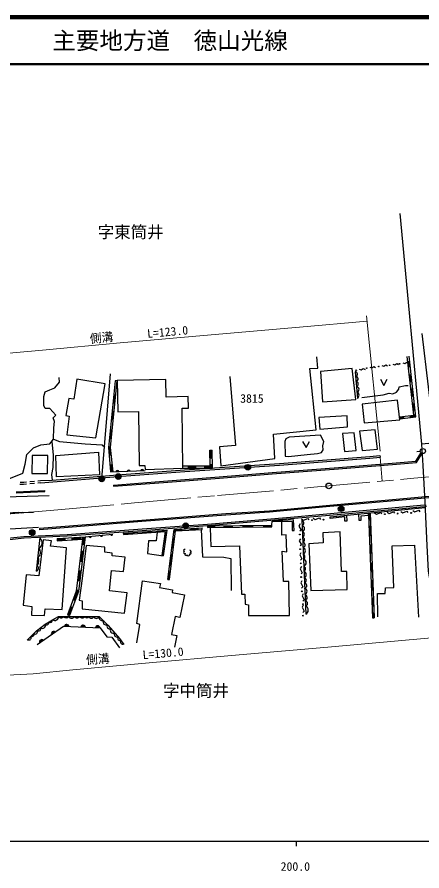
# Model space of a CAD drawing. Units: millimetres at full size, sheet at 1:1000; details may follow other scales. Extents: x 40000 to 680000, y 20000 to 380000.
# Drawn here: x 208748 to 294730, y 198715 to 380000 of the extents above; entities that cross this region are included whole.
import ezdxf
from ezdxf.enums import TextEntityAlignment as Align

# ---------------------------------------------------------------- set-up
doc = ezdxf.new("R2010")
doc.units = ezdxf.units.MM
doc.header["$LTSCALE"] = 1000
doc.linetypes.add('CHAIN', pattern=[18.5, 12, -1.5, 3.5, -1.5])
for name, color, linetype, lineweight in [('M-BGD', 7, 'Continuous', 25), ('M-BMK', 2, 'CHAIN', 13), ('M-BMK-OTRS', 5, 'Continuous', 25), ('M-BMK-SRVR', 3, 'Continuous', 25), ('M-STR-HTXT', 7, 'Continuous', 13), ('M-STR-STRC', 7, 'Continuous', 25), ('M-TTL', 2, 'Continuous', 140), ('M-TTL-BAND', 7, 'Continuous', 25), ('M-TTL-LINE', 7, 'Continuous', 50)]:
    doc.layers.add(name, color=color, linetype=linetype, lineweight=lineweight)
doc.layers.add('M-BMK-HTXT', color=7, linetype='Continuous')
doc.layers.add('M-TTL-TXT', color=7, linetype='Continuous')
doc.styles.add('ＭＳ ゴシック', font='')
doc.styles.get('ＭＳ ゴシック').set_extended_font_data('MS Gothic')

msp = doc.modelspace()

# ---------------------------------------------------------------- hatches: boundary and pattern name
at = {"layer": 'M-BGD'}
for points in [[(292120, 306938), (291723, 306894), (291858, 305686), (292256, 305730)], [(292442, 304068), (292044, 304023), (292214, 302500), (292612, 302544)], [(292776, 301079), (292378, 301035), (292548, 299519), (292946, 299563)], [(229722, 299810), (229263, 299857), (229089, 298121), (229547, 298075)], [(293126, 297952), (292728, 297907), (292874, 296600), (293272, 296645)], [(229363, 296263), (228908, 296309), (228733, 294565), (229186, 294519)], [(293391, 295581), (292993, 295536), (293002, 295461), (292154, 295361), (292201, 294964), (293444, 295111)], [(290788, 295199), (289970, 295101), (290018, 294704), (290835, 294801)], [(228968, 292366), (228518, 292412), (228329, 290520), (228777, 290475)], [(228589, 288621), (228603, 288760), (228157, 288805), (228138, 288615), (228286, 287000), (228761, 287052)], [(250171, 288029), (249672, 288019), (249703, 286385), (250203, 286395)], [(228984, 285001), (228474, 284946), (228613, 283427), (229154, 283447)], [(246657, 284723), (245105, 284710), (245109, 284210), (246662, 284223)], [(250230, 285023), (249730, 285013), (249735, 284751), (248560, 284740), (248565, 284240), (250245, 284255)], [(257151, 284408, 1), (258351, 284408, 1)], [(229648, 282451, 1), (230848, 282451, 1)], [(230374, 283492, 0.84072), (229748, 283469)], [(232789, 283580, 0.84072), (232164, 283558)], [(235660, 283686, 0.84072), (235035, 283663)], [(226122, 281944, 1), (227322, 281944, 1)], [(276967, 275617, 1), (278167, 275617, 1)], [(283732, 274711), (283399, 274678), (283400, 274251), (283443, 273168), (283792, 273182)], [(243954, 272018, 1), (245154, 272018, 1)], [(250648, 271985), (249210, 271966), (249215, 271616), (250652, 271635)], [(254436, 272036), (252627, 272011), (252632, 271661), (254441, 271686)], [(258772, 272094), (256714, 272066), (256718, 271716), (258777, 271744)], [(262864, 272148), (261096, 272125), (261101, 271775), (262868, 271798)], [(211352, 270556, 1), (212552, 270556, 1)], [(228617, 270186, 0.4608), (228840, 269972, 0.4608), (229017, 270225)], [(233534, 270599), (231302, 270441), (231323, 270142), (233555, 270300)], [(236973, 270842), (235388, 270730), (235409, 270431), (236994, 270543)], [(239995, 271056), (238618, 270959), (238639, 270659), (240016, 270757)], [(240446, 270426), (240149, 270468), (239886, 268605), (240183, 268563)], [(243646, 271312), (242094, 271222), (242007, 270533), (242354, 270489), (242405, 270889), (243666, 270963)], [(247144, 271517), (245484, 271420), (245504, 271070), (247164, 271167)], [(283843, 271901), (283493, 271887), (283574, 269856), (283924, 269870)], [(218859, 269418), (217259, 269329), (217287, 268830), (218886, 268919)], [(222140, 269601), (220366, 269502), (220393, 269003), (222168, 269102)], [(223199, 269660), (222619, 269628), (222542, 269123), (222632, 269128), (222512, 268118), (223009, 268059)], [(224058, 269744, 0.4608), (224281, 269529, 0.4608), (224458, 269782)], [(226461, 269977, 0.4608), (226683, 269762, 0.4608), (226860, 270016)], [(242220, 269432), (241873, 269475), (241606, 267362), (241953, 267318)], [(222832, 266572), (222335, 266631), (222080, 264490), (222577, 264431)], [(239968, 267040), (239671, 267082), (239472, 265674), (239769, 265632)], [(283999, 267959), (283649, 267945), (283721, 266136), (284071, 266149)], [(241752, 265732), (241405, 265776), (241129, 263593), (241476, 263549)], [(284154, 264048), (283804, 264034), (283875, 262249), (284225, 262263)], [(222335, 262399), (221838, 262458), (221591, 260385), (222088, 260326)], [(241308, 262220), (240960, 262264), (240752, 260619), (241099, 260575)], [(284301, 260337), (283951, 260323), (284027, 258416), (284377, 258430)], [(221813, 258020), (221852, 258347), (221356, 258406), (221324, 258138), (220648, 256328), (221116, 256153)], [(284448, 256629), (284099, 256584), (284164, 254964), (284513, 254978)], [(220545, 254623), (220077, 254798), (219439, 253091), (219908, 252916)], [(284572, 253504), (284222, 253490), (284264, 252438), (284613, 252452)], [(219799, 250605, 0.82183), (218809, 250645)], [(223271, 250463, 0.82183), (222281, 250503)], [(226361, 250337, 0.82183), (225371, 250377)], [(216872, 249438, 0.82183), (216058, 248873)], [(214333, 247675, 0.82183), (213520, 247110)]]:
    msp.add_hatch(color=256, dxfattribs=at).paths.add_polyline_path(points)
at = {"layer": 'M-STR-STRC'}
msp.add_hatch(color=256, dxfattribs=at).paths.add_polyline_path([(209048, 274818), (208784, 274648), (209706, 274707), (209900, 274832)])

# ---------------------------------------------------------------- linework, layer by layer
at = {"layer": 'M-BGD'}
for p, q in [((291723, 306894), (292120, 306938)), ((280546, 304712), (281013, 299031)), ((292256, 305730), (291858, 305686)), ((226722, 281944), (228580, 304253)), ((292044, 304023), (292442, 304068)), ((292612, 302544), (292214, 302500)), ((292378, 301035), (292776, 301079)), ((229263, 299857), (229722, 299810)), ((292548, 299519), (292946, 299563)), ((229089, 298121), (229547, 298075)), ((292728, 297907), (293126, 297952)), ((228908, 296309), (229363, 296263)), ((292874, 296600), (293272, 296645)), ((292993, 295536), (293391, 295581)), ((228733, 294565), (229186, 294519)), ((290788, 295199), (290835, 294801)), ((292154, 295361), (292201, 294964)), ((228518, 292412), (228968, 292366)), ((228329, 290520), (228777, 290475)), ((228157, 288805), (228603, 288760)), ((228286, 287000), (228761, 287052)), ((249672, 288019), (250171, 288029)), ((285815, 286904), (285846, 286555)), ((294389, 287795), (293644, 287708)), ((294505, 287411), (294718, 287280)), ((228474, 284946), (228984, 285001)), ((245105, 284710), (245109, 284210)), ((246657, 284723), (246662, 284223)), ((248560, 284740), (248565, 284240)), ((249703, 286385), (250203, 286395)), ((249730, 285013), (250230, 285023)), ((209411, 281260), (210189, 281265)), ((210189, 281265), (210760, 281319)), ((211457, 281383), (212452, 281476)), ((213766, 281096), (213124, 281037)), ((213149, 281541), (213720, 281594)), ((208540, 279202), (214658, 279498)), ((208549, 279002), (214668, 279298)), ((210092, 280754), (209365, 280750)), ((210734, 280814), (210092, 280754)), ((212427, 280972), (211431, 280879)), ((214668, 279298), (214658, 279498)), ((229240, 280642), (229259, 280393)), ((275232, 273885), (295388, 275842)), ((283400, 274251), (283399, 274678)), ((283400, 274249), (284264, 252438)), ((283732, 274711), (284613, 252452)), ((249210, 271966), (262864, 272148)), ((249210, 271966), (249215, 271616)), ((250648, 271985), (250652, 271635)), ((252627, 272011), (252632, 271661)), ((254436, 272036), (254441, 271686)), ((256714, 272066), (256718, 271716)), ((258772, 272094), (258777, 271744)), ((261096, 272125), (261101, 271775)), ((269240, 273239), (270049, 253211)), ((283792, 273182), (283443, 273168)), ((213479, 271412), (213498, 271162)), ((223199, 269660), (229017, 270225)), ((231302, 270441), (231323, 270142)), ((233534, 270599), (233555, 270300)), ((235388, 270730), (235409, 270431)), ((236973, 270842), (236994, 270543)), ((238618, 270959), (238639, 270659)), ((240016, 270757), (239995, 271056)), ((240149, 270468), (240446, 270426)), ((242354, 270489), (242007, 270533)), ((243646, 271312), (243666, 270963)), ((245484, 271420), (245504, 271070)), ((247144, 271517), (247164, 271167)), ((248056, 271219), (248036, 271569)), ((249215, 271616), (262868, 271798)), ((283493, 271887), (283843, 271901)), ((212866, 262328), (213681, 269505)), ((217259, 269329), (217287, 268830)), ((218859, 269418), (218886, 268919)), ((220366, 269502), (220393, 269003)), ((222140, 269601), (222168, 269102)), ((222542, 269123), (222619, 269628)), ((239886, 268605), (240183, 268563)), ((241873, 269475), (242220, 269432)), ((283924, 269870), (283574, 269856)), ((222335, 266631), (222832, 266572)), ((222512, 268118), (223009, 268059)), ((239671, 267082), (239968, 267040)), ((241953, 267318), (241606, 267362)), ((283649, 267945), (283999, 267959)), ((241752, 265732), (241405, 265776)), ((284071, 266149), (283721, 266136)), ((222080, 264490), (222577, 264431)), ((241129, 263593), (241476, 263549)), ((283804, 264034), (284154, 264048)), ((221838, 262458), (222335, 262399)), ((240960, 262264), (241308, 262220)), ((283875, 262249), (284225, 262263)), ((221591, 260385), (222088, 260326)), ((240752, 260619), (241099, 260575)), ((284301, 260337), (283951, 260323)), ((221356, 258406), (221852, 258347)), ((284027, 258416), (284377, 258430)), ((220648, 256328), (221116, 256153)), ((284448, 256629), (284099, 256584)), ((220077, 254798), (220545, 254623)), ((284164, 254964), (284513, 254978)), ((219439, 253091), (219908, 252916)), ((284222, 253490), (284572, 253504)), ((284264, 252438), (284613, 252452))]:
    msp.add_line(p, q, dxfattribs=at)
for points in [[(294717, 312817), (297424, 290189), (313573, 291603), (344761, 294612), (382394, 297840), (403567, 299856), (405208, 301936), (403418, 319680)], [(253942, 303658), (255167, 289056), (251757, 288754), (252038, 284740), (263522, 286277), (263195, 291444), (272289, 292346), (270938, 305360), (272613, 305458), (272410, 307877)], [(288531, 306296), (288973, 306131), (289378, 306445), (289760, 306228)], [(289971, 295102), (293002, 295461), (291606, 307940)], [(290018, 294704), (293444, 295111), (292003, 307984)], [(290647, 306596), (291089, 306431), (291493, 306746), (291756, 306597)], [(281413, 305234), (281855, 305069), (282260, 305384), (282642, 305166)], [(283670, 305683), (284112, 305518), (284516, 305833), (284899, 305615)], [(286218, 306042), (286660, 305877), (287064, 306192), (287447, 305975)], [(205254, 281230), (209963, 283190), (210446, 285050), (210804, 287161), (212236, 288574), (213829, 289182), (215727, 289379), (216496, 290416), (216535, 292769), (216696, 294110), (216428, 294879), (216983, 295488), (215676, 296883), (214710, 296883), (214427, 297567), (214404, 299452), (214741, 300417), (215707, 300889), (216763, 301256), (217729, 302513), (217684, 303501)], [(229154, 283447), (228589, 288621), (230026, 302812), (229558, 302801), (228138, 288615), (228613, 283427), (235951, 283696)], [(285927, 303108), (286642, 301813), (287358, 303108)], [(281989, 299254), (286480, 299810), (287749, 300180), (288534, 300023), (289346, 300380), (289817, 301021), (289917, 301519), (291243, 301776), (291784, 301776)], [(216496, 290416), (217732, 289891), (223215, 289411), (226854, 289184), (227409, 288679)], [(216111, 289898), (216444, 287012), (216317, 284336), (216090, 282897), (216193, 281647)], [(269394, 289902), (270110, 288607), (270825, 289902)], [(300043, 253987), (298637, 263735), (298482, 266800), (297982, 277365), (296943, 289512), (294649, 289318), (294909, 284800), (295333, 276985), (295781, 267808), (296068, 262391), (296523, 259530), (297719, 253215)], [(213720, 281594), (216193, 281647), (230967, 282862), (244323, 283858), (264456, 285209), (283636, 286710), (285815, 286904)], [(213766, 281096), (230994, 282513), (244348, 283509), (264482, 284859), (283665, 286361), (285846, 286555)], [(229240, 280642), (239837, 281458), (251699, 282374), (262907, 283290), (277006, 284369), (289293, 285348), (293451, 285698), (294505, 287411)], [(229259, 280393), (239856, 281209), (251719, 282125), (262927, 283041), (277026, 284120), (289314, 285098), (293598, 285460), (294718, 287280)], [(243960, 284700), (249735, 284751), (249672, 288019)], [(243965, 284200), (250245, 284255), (250171, 288029)], [(297793, 278346), (274385, 276242), (262357, 275109), (253062, 274508), (235238, 273121), (213479, 271412)], [(297815, 278097), (274408, 275993), (262377, 274860), (253080, 274259), (235257, 272872), (213498, 271162)], [(204545, 269127), (210193, 269745), (219396, 270169), (235289, 271325), (249178, 272364), (266812, 273854), (279166, 274947), (294393, 276340), (295511, 276411)], [(295511, 276411), (295536, 276012), (294424, 275941), (279202, 274548), (266846, 273455), (249210, 271966), (235318, 270926), (219420, 269770), (210224, 269346), (204602, 268731)], [(278744, 274227), (278790, 273000), (278383, 272990), (278361, 273866), (275258, 273548), (275236, 273886)], [(281251, 274470), (281311, 273160), (281830, 273176), (281814, 274101), (283400, 274249)], [(284655, 274777), (285075, 274472), (285970, 274824), (286178, 274529)], [(287370, 274894), (287790, 274589), (288685, 274941), (288893, 274646)], [(290242, 275034), (290663, 274729), (291558, 275081), (291765, 274786)], [(292783, 275232), (293203, 274927), (294098, 275279), (294306, 274984)], [(249734, 271576), (249903, 267562), (256011, 267731), (256416, 257504), (257091, 257504), (257158, 255346), (257901, 255177), (257901, 252917), (266607, 252951), (266473, 260134), (265359, 260134), (265022, 266618), (266068, 266484), (265866, 270058), (264955, 270025), (265005, 272943)], [(262868, 271798), (262864, 272148), (262894, 272972), (267176, 272913), (267193, 270984), (267564, 270976), (267488, 273292), (262894, 272972)], [(268862, 272374), (268608, 271921), (269060, 271072), (268792, 270832)], [(269173, 273498), (269593, 273193), (270488, 273545), (270696, 273250)], [(271634, 273602), (272054, 273296), (272949, 273648), (273157, 273354)], [(231302, 270441), (240540, 271095), (239769, 265632)], [(231323, 270142), (240191, 270769), (239472, 265674)], [(238524, 270651), (238315, 268763), (236676, 268763), (236473, 266097), (239769, 265632)], [(240752, 260619), (242094, 271222), (248036, 271569)], [(241099, 260575), (242405, 270889), (248056, 271219)], [(247879, 271209), (248118, 265424), (252692, 265336), (254117, 265037), (254233, 258220)], [(217259, 269329), (223199, 269660), (221813, 258020), (219908, 252916)], [(217287, 268830), (222632, 269128), (221324, 258138), (219439, 253091)], [(268935, 269243), (268680, 268790), (269133, 267942), (268864, 267702)], [(244457, 266932), (244329, 266978), (244217, 266933), (244111, 266799), (244131, 266669), (244214, 266610), (244273, 266599), (244168, 266538), (244103, 266349), (244136, 266212), (244317, 266142), (244464, 266161), (244387, 265965), (244384, 265799), (244508, 265723), (244690, 265684), (244815, 265740), (244848, 265802), (244901, 265719), (245132, 265616), (245306, 265684), (245405, 265844), (245363, 265955), (245292, 266008), (245486, 265960), (245677, 266072), (245730, 266271), (245659, 266348), (245531, 266380), (245688, 266424), (245710, 266513), (245669, 266683), (245587, 266773), (245415, 266851)], [(285378, 252639), (285321, 257600), (286908, 257629), (286995, 258840), (288784, 258898), (288438, 267763), (293143, 267850), (294009, 252578)], [(269032, 266251), (268777, 265798), (269230, 264950), (268961, 264709)], [(269122, 263334), (268867, 262882), (269320, 262033), (269051, 261793)], [(234193, 247145), (234837, 251040), (234193, 251224), (235420, 260272), (239195, 259720), (239011, 258922), (241743, 258401), (241651, 257818), (244290, 257358), (243308, 252512), (242357, 252727), (241528, 248924), (242694, 248709), (242203, 246194)], [(269259, 260306), (269004, 259853), (269457, 259005), (269188, 258764)], [(269519, 257560), (269264, 257107), (269717, 256259), (269448, 256019)], [(269519, 255143), (269264, 254690), (269717, 253841), (269448, 253601)], [(210910, 247682), (212845, 249682), (214698, 251075), (216765, 252304), (217568, 252730), (226193, 252758), (228120, 250849), (230508, 248035), (231446, 246801)], [(213025, 246766), (218620, 250653), (226361, 250337), (227804, 248403), (228903, 248354), (230478, 246076)]]:
    msp.add_lwpolyline(points, dxfattribs=at)
for points in [[(273183, 304726), (273630, 298282), (280669, 298831), (279916, 305397)], [(219751, 299004), (219085, 295424), (219814, 295265), (219338, 291305), (225458, 290639), (227424, 302141), (221431, 303123), (220770, 298882)], [(240439, 299294), (240331, 303050), (230026, 302812), (230163, 296159), (234571, 296267), (234710, 284813), (235896, 284771), (235952, 283963), (243965, 284200), (243813, 296945), (245124, 296973), (245055, 299413)], [(282043, 297790), (282458, 293881), (290041, 294514), (289538, 298685)], [(272864, 294985), (273061, 292531), (278895, 292967), (278833, 295312)], [(281499, 292092), (282046, 288005), (285305, 288246), (284834, 292344)], [(273224, 291263), (266569, 290829), (265860, 290475), (265639, 289882), (265674, 286806), (266418, 286673), (270362, 287160), (272559, 287337), (273436, 287559), (273738, 288090), (273711, 288936), (273897, 289883)], [(277838, 291618), (278266, 287766), (280736, 287964), (280374, 291717)], [(211939, 286923), (211861, 283084), (215210, 283084), (215314, 286923)], [(216946, 286929), (226065, 287612), (226258, 282814), (217153, 282376)], [(277621, 262260), (277338, 270690), (273675, 270501), (273746, 268400), (270698, 268187), (271170, 258270), (278826, 258459), (278803, 262260)], [(214313, 268979), (213386, 261342), (210700, 261598), (210028, 255143), (211883, 254856), (211819, 253034), (214569, 252938), (214729, 254344), (218310, 254217), (219237, 267317), (215868, 267682), (216033, 268819)], [(223428, 267804), (222538, 260816), (221904, 256193), (222538, 256048), (222593, 254343), (231555, 253473), (232117, 257734), (228362, 258151), (228835, 262525), (231320, 262253), (231738, 265298), (228928, 265610), (228928, 266204), (227411, 266403), (227411, 267452)]]:
    msp.add_lwpolyline(points, close=True, dxfattribs=at)
for centre, radius in [((289981, 306366), 73.2), ((280748, 305004), 73.2), ((283004, 305453), 73.2), ((285552, 305812), 73.2), ((287866, 306065), 73.2), ((294935, 287859), 550), ((257751, 284408), 600), ((230248, 282451), 600), ((226722, 281944), 600), ((277567, 275617), 600), ((286859, 274469), 89.7), ((289575, 274585), 89.7), ((292447, 274726), 89.7), ((244554, 272018), 600), ((271378, 273190), 89.7), ((273839, 273293), 89.7), ((211952, 270556), 600), ((268810, 270148), 89.7), ((268882, 267017), 89.7), ((268979, 264025), 89.7), ((269069, 261109), 89.7), ((269207, 258080), 89.7), ((269467, 255334), 89.7), ((269467, 252917), 89.7)]:
    msp.add_circle(centre, radius, dxfattribs=at)
for centre, radius, start, end in [((280529, 304203), 509, 281.33949, 88.06487), ((280668, 303194), 511, 275.01001, 94.39434), ((280589, 302081), 616, 290.94437, 78.45998), ((280823, 300947), 559, 278.03628, 91.36808), ((280597, 299682), 773, 302.57738, 66.82698), ((230063, 283426), 318, 11.99138, 172.20911), ((232478, 283514), 318, 11.99138, 172.20911), ((235349, 283620), 318, 11.99138, 172.20911), ((268916, 272595), 721, 301.25663, 63.36985), ((269183, 271367), 620, 284.62202, 80.00446), ((228820, 270174), 203, 176.58355, 14.50694), ((269116, 270160), 647, 294.80229, 69.82419), ((212614, 268379), 1441, 303.91288, 43.13385), ((224261, 269732), 203, 176.58355, 14.50694), ((226664, 269965), 203, 176.58355, 14.50694), ((269223, 269019), 578, 291.16062, 73.46586), ((269360, 267918), 567, 281.91911, 82.70737), ((212428, 266355), 1290, 307.1145, 39.93224), ((269250, 266664), 735, 292.57867, 72.04781), ((211977, 264585), 1436, 315.94543, 31.10131), ((269217, 265391), 673, 302.59979, 62.0267), ((269476, 264136), 696, 283.18411, 81.44238), ((212528, 263003), 756, 296.59395, 50.45279), ((269377, 262890), 624, 299.04895, 65.57753), ((269373, 261619), 788, 297.52488, 67.1016), ((269690, 260409), 513, 279.86864, 84.75785), ((269671, 259303), 610, 284.7319, 79.89459), ((269674, 258069), 661, 287.93399, 76.69249), ((269555, 256720), 790, 298.76982, 65.85666), ((269888, 255479), 552, 279.46036, 85.16613), ((269669, 254059), 929, 294.13923, 70.48725), ((215753, 252017), 542, 240.7166, 0.77127), ((216747, 252710), 822, 236.58438, 1.39307), ((218106, 253055), 628, 211.18867, 329.18703), ((219192, 253170), 699, 218.67531, 321.70039), ((220311, 252978), 620, 202.87802, 337.49767), ((221471, 253214), 754, 218.91337, 321.46233), ((222610, 253090), 649, 212.16099, 328.21471), ((223583, 252895), 446, 199.19422, 341.18148), ((224498, 252866), 506, 193.15929, 347.21641), ((225591, 252964), 636, 199.26698, 341.10872), ((226870, 252547), 710, 162.71397, 287.82061), ((213322, 250160), 500, 228.04814, 25.81263), ((214179, 250801), 587, 226.03016, 27.83061), ((215014, 251442), 484, 229.3748, 12.11307), ((219300, 250527), 505, 8.83248, 166.49068), ((222772, 250385), 505, 8.83248, 166.49068), ((225862, 250259), 505, 8.83248, 166.49068), ((227627, 251575), 616, 151.18117, 299.35342), ((228422, 250707), 594, 146.15016, 296.79214), ((229150, 249790), 601, 139.94401, 300.69097), ((211262, 248267), 512, 243.476, 28.39093), ((211898, 248924), 454, 245.81261, 26.05432), ((212608, 249495), 480, 230.8188, 37.69465), ((216521, 249075), 505, 45.95659, 203.61478), ((229962, 248963), 593, 148.44264, 292.19233), ((230612, 248121), 516, 145.52321, 292.06165), ((213982, 247312), 505, 45.95659, 203.61478), ((231196, 247357), 483, 143.73652, 290.77434)]:
    msp.add_arc(centre, radius, start, end, dxfattribs=at)
at = {"layer": 'M-BMK'}
msp.add_lwpolyline([(205826, 274397), (217381, 275348), (233716, 276854), (251286, 278404), (271744, 280184), (292978, 282068), (319043, 284387), (344232, 286654), (358512, 288029), (390267, 290955), (418310, 293410), (453477, 296548), (458847, 297074)], dxfattribs=at)
at = {"layer": 'M-BMK-OTRS'}
msp.add_line((290034, 338331), (294649, 289318), dxfattribs=at)
at = {"layer": 'M-BMK-SRVR'}
msp.add_circle((274972, 280470), 600, dxfattribs=at)
at = {"layer": 'M-STR-HTXT'}
for p, q in [((285867, 287826), (282992, 316536)), ((286297, 281475), (285846, 286555))]:
    msp.add_line(p, q, dxfattribs=at)
for points in [[(170555, 310253), (174688, 309542), (180947, 308749), (185030, 308425), (190122, 308127), (197912, 308129), (207078, 308609), (214170, 309297), (230652, 310816), (248310, 312374), (268759, 314153), (283103, 315426)], [(164365, 242116), (164618, 242072), (173957, 240890), (180340, 240382), (188140, 239927), (199704, 239929), (212155, 240581), (220592, 241400), (236779, 242892), (254261, 244434), (274729, 246214), (295996, 248102), (296755, 248170)]]:
    msp.add_lwpolyline(points, dxfattribs=at)
at = {"layer": 'M-STR-STRC'}
for p, q in [((209048, 274818), (208784, 274648)), ((209900, 274832), (209706, 274707))]:
    msp.add_line(p, q, dxfattribs=at)
for points in [[(181047, 279133), (187033, 278624), (192150, 278312), (199018, 278129), (208588, 278195), (215596, 278452)], [(164257, 269304), (166174, 269787), (166635, 269886), (169736, 270379), (172368, 270631), (175816, 270597), (180513, 270345), (184005, 270251), (189632, 270363), (194793, 270610), (213281, 271667)]]:
    msp.add_lwpolyline(points, dxfattribs=at)
msp.add_lwpolyline([(212260, 274869), (207059, 274539), (197723, 273857), (196228, 273798), (183182, 275782), (190711, 275147), (195671, 274816), (196432, 274781), (199034, 274660)], close=True, dxfattribs=at)
at = {"layer": 'M-TTL'}
msp.add_line((680000, 380000), (40000, 380000), dxfattribs=at)
at = {"layer": 'M-TTL-BAND'}
for p, q in [((40000, 205000), (579000, 205000)), ((268000, 205000), (268000, 204000))]:
    msp.add_line(p, q, dxfattribs=at)
at = {"layer": 'M-TTL-LINE'}
msp.add_line((40000, 370000), (680000, 370000), dxfattribs=at)

# ---------------------------------------------------------------- texts
at = {"layer": 'M-BMK-HTXT', "style": 'ＭＳ ゴシック'}
for s, height, p in [('字東筒井', 2566, (225875, 332323)), ('3815', 1833, (256127, 297560)), ('字中筒井', 2566, (239750, 234935))]:
    msp.add_text(s, height=height, dxfattribs=at).set_placement(p, align=Align.BOTTOM_LEFT)
at = {"layer": 'M-STR-HTXT', "style": 'ＭＳ ゴシック'}
for s, rotation, p in [('L=123.0', 5.042, (236500, 311332)), ('側溝', 5.267, (224333, 310234)), ('側溝', 3.786, (223488, 242046)), ('L=130.0', 4.814, (235525, 243112))]:
    msp.add_text(s, height=1833, rotation=rotation, dxfattribs=at).set_placement(p, align=Align.BOTTOM_LEFT)
at = {"layer": 'M-TTL-BAND', "style": 'ＭＳ ゴシック'}
msp.add_text('200.0', height=1833, dxfattribs=at).set_placement((267844, 198195), align=Align.BOTTOM_CENTER)
at = {"layer": 'M-TTL-TXT', "style": 'ＭＳ ゴシック'}
msp.add_text('主要地方道\u3000徳山光線', height=3666, dxfattribs=at).set_placement((216234, 375000), align=Align.MIDDLE_LEFT)

doc.saveas('drawing.dxf')
